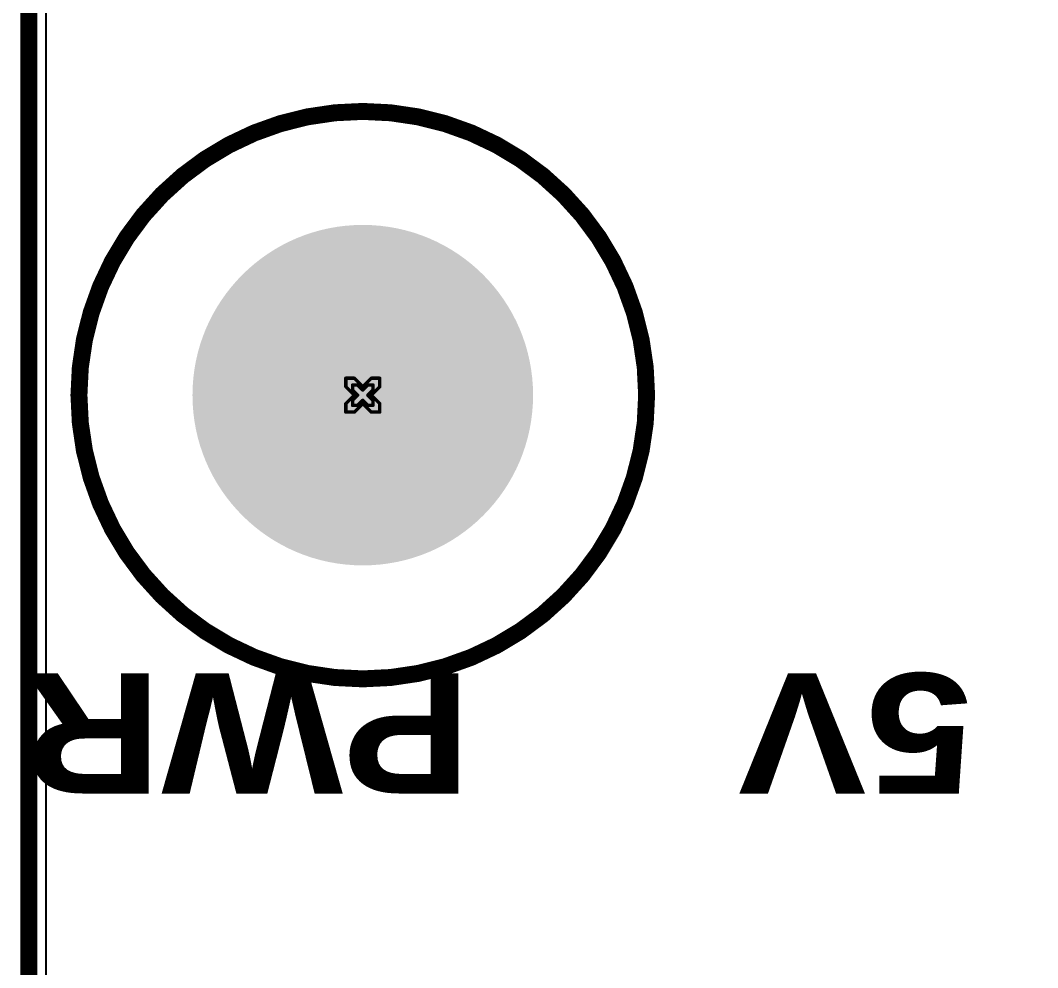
# Model space of a CAD drawing. Header units: inches. Extents: x 24 to 500, y 68 to 269.
# Drawn here: x 246.94 to 262.18, y 161.13 to 175.32 of the extents above; entities that cross this region are included whole.
import ezdxf

# ---------------------------------------------------------------- set-up
doc = ezdxf.new("R2010")
doc.units = ezdxf.units.IN
for name, color, linetype in [('Board Outline', 216, 'Continuous'), ('Bottom Layer', 5, 'Continuous'), ('Bottom Solder', 6, 'Continuous'), ('Drill Drawing', 1, 'Continuous'), ('Layer 1', 16, 'Continuous'), ('Layer 2', 76, 'Continuous'), ('Multi-Layer', 9, 'Continuous'), ('Pad Holes', 156, 'Continuous'), ('Top Layer', 1, 'Continuous'), ('Top Overlay', 2, 'Continuous'), ('Top Solder', 216, 'Continuous')]:
    doc.layers.add(name, color=color, linetype=linetype)
doc.styles.add('Arial Black_Bold', font='', dxfattribs={"height": 0.2})
doc.styles.get('Arial Black_Bold').set_extended_font_data('Arial Black', bold=True)

msp = doc.modelspace()

# ---------------------------------------------------------------- hatches: boundary and pattern name
at = {"layer": 'Bottom Solder'}
h = msp.add_hatch(color=6, dxfattribs=at)
edge = h.paths.add_edge_path()
edge.add_arc((252.07, 169.707), 0.102, 0, 360)
at = {"layer": 'Pad Holes'}
h = msp.add_hatch(color=7, dxfattribs=at)
edge = h.paths.add_edge_path()
edge.add_arc((252.07, 169.707), 2.55, 0, 360)
at = {"layer": 'Top Solder'}
h = msp.add_hatch(color=216, dxfattribs=at)
edge = h.paths.add_edge_path()
edge.add_arc((252.07, 169.707), 0.102, 0, 360)

# ---------------------------------------------------------------- linework, layer by layer
at = {"layer": 'Board Outline'}
msp.add_lwpolyline([(247.07, 72.207, 0.254, 0.254, 0), (247.07, 175.707, 0.254, 0.254, 0)], format="xyseb", dxfattribs=at)
at = {"layer": 'Bottom Layer'}
for p, q in [((247.329, 72.207), (247.329, 175.707)), ((251.239, 173.884), (250.701, 173.74)), ((251.791, 173.957), (251.239, 173.884)), ((252.348, 173.957), (251.791, 173.957)), ((252.901, 173.884), (252.348, 173.957)), ((253.439, 173.74), (252.901, 173.884)), ((250.701, 173.74), (250.186, 173.527)), ((253.953, 173.527), (253.439, 173.74)), ((250.186, 173.527), (249.703, 173.248)), ((254.436, 173.248), (253.953, 173.527)), ((249.703, 173.248), (249.261, 172.909)), ((254.878, 172.909), (254.436, 173.248)), ((249.261, 172.909), (248.867, 172.515)), ((255.272, 172.515), (254.878, 172.909)), ((248.867, 172.515), (248.528, 172.073)), ((255.611, 172.073), (255.272, 172.515)), ((248.528, 172.073), (248.25, 171.59)), ((255.889, 171.59), (255.611, 172.073)), ((248.25, 171.59), (248.037, 171.076)), ((256.103, 171.076), (255.889, 171.59)), ((248.037, 171.076), (247.892, 170.538)), ((256.247, 170.538), (256.103, 171.076)), ((247.892, 170.538), (247.82, 169.985)), ((256.32, 169.985), (256.247, 170.538)), ((247.82, 169.985), (247.82, 169.428)), ((256.32, 169.428), (256.32, 169.985)), ((247.82, 169.428), (247.892, 168.876)), ((256.247, 168.876), (256.32, 169.428)), ((247.892, 168.876), (248.037, 168.338)), ((256.103, 168.338), (256.247, 168.876)), ((248.037, 168.338), (248.25, 167.823)), ((255.889, 167.823), (256.103, 168.338)), ((248.25, 167.823), (248.528, 167.34)), ((255.611, 167.34), (255.889, 167.823)), ((248.528, 167.34), (248.867, 166.898)), ((255.272, 166.898), (255.611, 167.34)), ((248.867, 166.898), (249.261, 166.504)), ((254.878, 166.504), (255.272, 166.898)), ((249.261, 166.504), (249.703, 166.165)), ((254.436, 166.165), (254.878, 166.504)), ((249.703, 166.165), (250.186, 165.887)), ((253.953, 165.887), (254.436, 166.165)), ((250.186, 165.887), (250.701, 165.674)), ((253.439, 165.674), (253.953, 165.887)), ((250.701, 165.674), (251.239, 165.529)), ((252.901, 165.529), (253.439, 165.674)), ((251.239, 165.529), (251.791, 165.457)), ((251.791, 165.457), (252.348, 165.457)), ((252.348, 165.457), (252.901, 165.529))]:
    msp.add_line(p, q, dxfattribs=at)
at = {"layer": 'Drill Drawing'}
for points in [[(251.816, 169.834, 0.0508, 0.0508, 0), (251.816, 169.961, 0.0508, 0.0508, 0)], [(251.816, 169.961, 0.0508, 0.0508, 0), (251.943, 169.961, 0.0508, 0.0508, 0)], [(251.816, 169.834, 0.0508, 0.0508, 0), (251.943, 169.707, 0.0508, 0.0508, 0)], [(251.917, 169.783, 0.0508, 0.0508, 0), (251.917, 169.859, 0.0508, 0.0508, 0)], [(251.917, 169.859, 0.0508, 0.0508, 0), (251.993, 169.859, 0.0508, 0.0508, 0)], [(251.943, 169.961, 0.0508, 0.0508, 0), (252.07, 169.834, 0.0508, 0.0508, 0)], [(251.993, 169.859, 0.0508, 0.0508, 0), (252.07, 169.783, 0.0508, 0.0508, 0)], [(252.07, 169.834, 0.0508, 0.0508, 0), (252.197, 169.961, 0.0508, 0.0508, 0)], [(252.07, 169.783, 0.0508, 0.0508, 0), (252.146, 169.859, 0.0508, 0.0508, 0)], [(252.146, 169.859, 0.0508, 0.0508, 0), (252.222, 169.859, 0.0508, 0.0508, 0)], [(252.197, 169.961, 0.0508, 0.0508, 0), (252.324, 169.961, 0.0508, 0.0508, 0)], [(252.197, 169.707, 0.0508, 0.0508, 0), (252.324, 169.834, 0.0508, 0.0508, 0)], [(252.222, 169.783, 0.0508, 0.0508, 0), (252.222, 169.859, 0.0508, 0.0508, 0)], [(252.324, 169.834, 0.0508, 0.0508, 0), (252.324, 169.961, 0.0508, 0.0508, 0)], [(251.816, 169.58, 0.0508, 0.0508, 0), (251.943, 169.707, 0.0508, 0.0508, 0)], [(251.917, 169.783, 0.0508, 0.0508, 0), (251.993, 169.707, 0.0508, 0.0508, 0)], [(251.917, 169.63, 0.0508, 0.0508, 0), (251.993, 169.707, 0.0508, 0.0508, 0)], [(252.146, 169.707, 0.0508, 0.0508, 0), (252.222, 169.783, 0.0508, 0.0508, 0)], [(252.146, 169.707, 0.0508, 0.0508, 0), (252.222, 169.63, 0.0508, 0.0508, 0)], [(252.197, 169.707, 0.0508, 0.0508, 0), (252.324, 169.58, 0.0508, 0.0508, 0)], [(251.816, 169.453, 0.0508, 0.0508, 0), (251.816, 169.58, 0.0508, 0.0508, 0)], [(251.917, 169.554, 0.0508, 0.0508, 0), (251.917, 169.63, 0.0508, 0.0508, 0)], [(251.917, 169.554, 0.0508, 0.0508, 0), (251.993, 169.554, 0.0508, 0.0508, 0)], [(251.943, 169.453, 0.0508, 0.0508, 0), (252.07, 169.58, 0.0508, 0.0508, 0)], [(251.993, 169.554, 0.0508, 0.0508, 0), (252.07, 169.63, 0.0508, 0.0508, 0)], [(252.07, 169.63, 0.0508, 0.0508, 0), (252.146, 169.554, 0.0508, 0.0508, 0)], [(252.07, 169.58, 0.0508, 0.0508, 0), (252.197, 169.453, 0.0508, 0.0508, 0)], [(252.146, 169.554, 0.0508, 0.0508, 0), (252.222, 169.554, 0.0508, 0.0508, 0)], [(252.222, 169.554, 0.0508, 0.0508, 0), (252.222, 169.63, 0.0508, 0.0508, 0)], [(252.324, 169.453, 0.0508, 0.0508, 0), (252.324, 169.58, 0.0508, 0.0508, 0)], [(251.816, 169.453, 0.0508, 0.0508, 0), (251.943, 169.453, 0.0508, 0.0508, 0)], [(252.197, 169.453, 0.0508, 0.0508, 0), (252.324, 169.453, 0.0508, 0.0508, 0)]]:
    msp.add_lwpolyline(points, format="xyseb", dxfattribs=at)
for points in [[(251.803, 169.961, 0.0254, 0.0254, 1), (251.828, 169.961, 0.0254, 0.0254, 1)], [(251.803, 169.961, 0.0254, 0.0254, 1), (251.828, 169.961, 0.0254, 0.0254, 1)], [(251.803, 169.834, 0.0254, 0.0254, 1), (251.828, 169.834, 0.0254, 0.0254, 1)], [(251.803, 169.834, 0.0254, 0.0254, 1), (251.828, 169.834, 0.0254, 0.0254, 1)], [(251.905, 169.859, 0.0254, 0.0254, 1), (251.93, 169.859, 0.0254, 0.0254, 1)], [(251.905, 169.859, 0.0254, 0.0254, 1), (251.93, 169.859, 0.0254, 0.0254, 1)], [(251.93, 169.961, 0.0254, 0.0254, 1), (251.955, 169.961, 0.0254, 0.0254, 1)], [(251.93, 169.961, 0.0254, 0.0254, 1), (251.955, 169.961, 0.0254, 0.0254, 1)], [(251.981, 169.859, 0.0254, 0.0254, 1), (252.006, 169.859, 0.0254, 0.0254, 1)], [(251.981, 169.859, 0.0254, 0.0254, 1), (252.006, 169.859, 0.0254, 0.0254, 1)], [(252.057, 169.834, 0.0254, 0.0254, 1), (252.082, 169.834, 0.0254, 0.0254, 1)], [(252.057, 169.834, 0.0254, 0.0254, 1), (252.082, 169.834, 0.0254, 0.0254, 1)], [(252.133, 169.859, 0.0254, 0.0254, 1), (252.159, 169.859, 0.0254, 0.0254, 1)], [(252.133, 169.859, 0.0254, 0.0254, 1), (252.159, 169.859, 0.0254, 0.0254, 1)], [(252.184, 169.961, 0.0254, 0.0254, 1), (252.209, 169.961, 0.0254, 0.0254, 1)], [(252.184, 169.961, 0.0254, 0.0254, 1), (252.209, 169.961, 0.0254, 0.0254, 1)], [(252.209, 169.859, 0.0254, 0.0254, 1), (252.235, 169.859, 0.0254, 0.0254, 1)], [(252.209, 169.859, 0.0254, 0.0254, 1), (252.235, 169.859, 0.0254, 0.0254, 1)], [(252.311, 169.961, 0.0254, 0.0254, 1), (252.336, 169.961, 0.0254, 0.0254, 1)], [(252.311, 169.961, 0.0254, 0.0254, 1), (252.336, 169.961, 0.0254, 0.0254, 1)], [(252.311, 169.834, 0.0254, 0.0254, 1), (252.336, 169.834, 0.0254, 0.0254, 1)], [(252.311, 169.834, 0.0254, 0.0254, 1), (252.336, 169.834, 0.0254, 0.0254, 1)], [(251.905, 169.783, 0.0254, 0.0254, 1), (251.93, 169.783, 0.0254, 0.0254, 1)], [(251.905, 169.783, 0.0254, 0.0254, 1), (251.93, 169.783, 0.0254, 0.0254, 1)], [(251.93, 169.707, 0.0254, 0.0254, 1), (251.955, 169.707, 0.0254, 0.0254, 1)], [(251.93, 169.707, 0.0254, 0.0254, 1), (251.955, 169.707, 0.0254, 0.0254, 1)], [(251.981, 169.707, 0.0254, 0.0254, 1), (252.006, 169.707, 0.0254, 0.0254, 1)], [(251.981, 169.707, 0.0254, 0.0254, 1), (252.006, 169.707, 0.0254, 0.0254, 1)], [(252.057, 169.783, 0.0254, 0.0254, 1), (252.082, 169.783, 0.0254, 0.0254, 1)], [(252.057, 169.783, 0.0254, 0.0254, 1), (252.082, 169.783, 0.0254, 0.0254, 1)], [(252.133, 169.707, 0.0254, 0.0254, 1), (252.159, 169.707, 0.0254, 0.0254, 1)], [(252.133, 169.707, 0.0254, 0.0254, 1), (252.159, 169.707, 0.0254, 0.0254, 1)], [(252.184, 169.707, 0.0254, 0.0254, 1), (252.209, 169.707, 0.0254, 0.0254, 1)], [(252.184, 169.707, 0.0254, 0.0254, 1), (252.209, 169.707, 0.0254, 0.0254, 1)], [(252.209, 169.783, 0.0254, 0.0254, 1), (252.235, 169.783, 0.0254, 0.0254, 1)], [(252.209, 169.783, 0.0254, 0.0254, 1), (252.235, 169.783, 0.0254, 0.0254, 1)], [(251.803, 169.58, 0.0254, 0.0254, 1), (251.828, 169.58, 0.0254, 0.0254, 1)], [(251.803, 169.58, 0.0254, 0.0254, 1), (251.828, 169.58, 0.0254, 0.0254, 1)], [(251.905, 169.63, 0.0254, 0.0254, 1), (251.93, 169.63, 0.0254, 0.0254, 1)], [(251.905, 169.63, 0.0254, 0.0254, 1), (251.93, 169.63, 0.0254, 0.0254, 1)], [(251.905, 169.554, 0.0254, 0.0254, 1), (251.93, 169.554, 0.0254, 0.0254, 1)], [(251.905, 169.554, 0.0254, 0.0254, 1), (251.93, 169.554, 0.0254, 0.0254, 1)], [(251.981, 169.554, 0.0254, 0.0254, 1), (252.006, 169.554, 0.0254, 0.0254, 1)], [(251.981, 169.554, 0.0254, 0.0254, 1), (252.006, 169.554, 0.0254, 0.0254, 1)], [(252.057, 169.63, 0.0254, 0.0254, 1), (252.082, 169.63, 0.0254, 0.0254, 1)], [(252.057, 169.63, 0.0254, 0.0254, 1), (252.082, 169.63, 0.0254, 0.0254, 1)], [(252.057, 169.58, 0.0254, 0.0254, 1), (252.082, 169.58, 0.0254, 0.0254, 1)], [(252.057, 169.58, 0.0254, 0.0254, 1), (252.082, 169.58, 0.0254, 0.0254, 1)], [(252.133, 169.554, 0.0254, 0.0254, 1), (252.159, 169.554, 0.0254, 0.0254, 1)], [(252.133, 169.554, 0.0254, 0.0254, 1), (252.159, 169.554, 0.0254, 0.0254, 1)], [(252.209, 169.63, 0.0254, 0.0254, 1), (252.235, 169.63, 0.0254, 0.0254, 1)], [(252.209, 169.63, 0.0254, 0.0254, 1), (252.235, 169.63, 0.0254, 0.0254, 1)], [(252.209, 169.554, 0.0254, 0.0254, 1), (252.235, 169.554, 0.0254, 0.0254, 1)], [(252.209, 169.554, 0.0254, 0.0254, 1), (252.235, 169.554, 0.0254, 0.0254, 1)], [(252.311, 169.58, 0.0254, 0.0254, 1), (252.336, 169.58, 0.0254, 0.0254, 1)], [(252.311, 169.58, 0.0254, 0.0254, 1), (252.336, 169.58, 0.0254, 0.0254, 1)], [(251.803, 169.453, 0.0254, 0.0254, 1), (251.828, 169.453, 0.0254, 0.0254, 1)], [(251.803, 169.453, 0.0254, 0.0254, 1), (251.828, 169.453, 0.0254, 0.0254, 1)], [(251.93, 169.453, 0.0254, 0.0254, 1), (251.955, 169.453, 0.0254, 0.0254, 1)], [(251.93, 169.453, 0.0254, 0.0254, 1), (251.955, 169.453, 0.0254, 0.0254, 1)], [(252.184, 169.453, 0.0254, 0.0254, 1), (252.209, 169.453, 0.0254, 0.0254, 1)], [(252.184, 169.453, 0.0254, 0.0254, 1), (252.209, 169.453, 0.0254, 0.0254, 1)], [(252.311, 169.453, 0.0254, 0.0254, 1), (252.336, 169.453, 0.0254, 0.0254, 1)], [(252.311, 169.453, 0.0254, 0.0254, 1), (252.336, 169.453, 0.0254, 0.0254, 1)]]:
    msp.add_lwpolyline(points, format="xyseb", close=True, dxfattribs=at)
at = {"layer": 'Layer 1'}
for p, q in [((247.329, 72.207), (247.329, 175.707)), ((251.239, 173.884), (250.701, 173.74)), ((251.791, 173.957), (251.239, 173.884)), ((252.348, 173.957), (251.791, 173.957)), ((252.901, 173.884), (252.348, 173.957)), ((253.439, 173.74), (252.901, 173.884)), ((250.701, 173.74), (250.186, 173.527)), ((253.953, 173.527), (253.439, 173.74)), ((250.186, 173.527), (249.703, 173.248)), ((254.436, 173.248), (253.953, 173.527)), ((249.703, 173.248), (249.261, 172.909)), ((254.878, 172.909), (254.436, 173.248)), ((249.261, 172.909), (248.867, 172.515)), ((255.272, 172.515), (254.878, 172.909)), ((248.867, 172.515), (248.528, 172.073)), ((255.611, 172.073), (255.272, 172.515)), ((248.528, 172.073), (248.25, 171.59)), ((255.889, 171.59), (255.611, 172.073)), ((248.25, 171.59), (248.037, 171.076)), ((256.103, 171.076), (255.889, 171.59)), ((248.037, 171.076), (247.892, 170.538)), ((256.247, 170.538), (256.103, 171.076)), ((247.892, 170.538), (247.82, 169.985)), ((256.32, 169.985), (256.247, 170.538)), ((247.82, 169.985), (247.82, 169.428)), ((256.32, 169.428), (256.32, 169.985)), ((247.82, 169.428), (247.892, 168.876)), ((256.247, 168.876), (256.32, 169.428)), ((247.892, 168.876), (248.037, 168.338)), ((256.103, 168.338), (256.247, 168.876)), ((248.037, 168.338), (248.25, 167.823)), ((255.889, 167.823), (256.103, 168.338)), ((248.25, 167.823), (248.528, 167.34)), ((255.611, 167.34), (255.889, 167.823)), ((248.528, 167.34), (248.867, 166.898)), ((255.272, 166.898), (255.611, 167.34)), ((248.867, 166.898), (249.261, 166.504)), ((254.878, 166.504), (255.272, 166.898)), ((249.261, 166.504), (249.703, 166.165)), ((254.436, 166.165), (254.878, 166.504)), ((249.703, 166.165), (250.186, 165.887)), ((253.953, 165.887), (254.436, 166.165)), ((250.186, 165.887), (250.701, 165.674)), ((253.439, 165.674), (253.953, 165.887)), ((250.701, 165.674), (251.239, 165.529)), ((252.901, 165.529), (253.439, 165.674)), ((251.239, 165.529), (251.791, 165.457)), ((251.791, 165.457), (252.348, 165.457)), ((252.348, 165.457), (252.901, 165.529))]:
    msp.add_line(p, q, dxfattribs=at)
at = {"layer": 'Layer 2'}
for p, q in [((247.329, 102.87), (247.329, 175.707)), ((251.239, 173.884), (250.701, 173.74)), ((251.791, 173.957), (251.239, 173.884)), ((252.348, 173.957), (251.791, 173.957)), ((252.901, 173.884), (252.348, 173.957)), ((253.439, 173.74), (252.901, 173.884)), ((250.701, 173.74), (250.186, 173.527)), ((253.953, 173.527), (253.439, 173.74)), ((250.186, 173.527), (249.703, 173.248)), ((254.436, 173.248), (253.953, 173.527)), ((249.703, 173.248), (249.261, 172.909)), ((254.878, 172.909), (254.436, 173.248)), ((249.261, 172.909), (248.867, 172.515)), ((255.272, 172.515), (254.878, 172.909)), ((248.867, 172.515), (248.528, 172.073)), ((255.611, 172.073), (255.272, 172.515)), ((248.528, 172.073), (248.25, 171.59)), ((255.889, 171.59), (255.611, 172.073)), ((248.25, 171.59), (248.037, 171.076)), ((256.103, 171.076), (255.889, 171.59)), ((248.037, 171.076), (247.892, 170.538)), ((256.247, 170.538), (256.103, 171.076)), ((247.892, 170.538), (247.82, 169.985)), ((256.32, 169.985), (256.247, 170.538)), ((247.82, 169.985), (247.82, 169.428)), ((256.32, 169.428), (256.32, 169.985)), ((247.82, 169.428), (247.892, 168.876)), ((256.247, 168.876), (256.32, 169.428)), ((247.892, 168.876), (248.037, 168.338)), ((256.103, 168.338), (256.247, 168.876)), ((248.037, 168.338), (248.25, 167.823)), ((255.889, 167.823), (256.103, 168.338)), ((248.25, 167.823), (248.528, 167.34)), ((255.611, 167.34), (255.889, 167.823)), ((248.528, 167.34), (248.867, 166.898)), ((255.272, 166.898), (255.611, 167.34)), ((248.867, 166.898), (249.261, 166.504)), ((254.878, 166.504), (255.272, 166.898)), ((249.261, 166.504), (249.703, 166.165)), ((254.436, 166.165), (254.878, 166.504)), ((249.703, 166.165), (250.186, 165.887)), ((253.953, 165.887), (254.436, 166.165)), ((250.186, 165.887), (250.701, 165.674)), ((253.439, 165.674), (253.953, 165.887)), ((250.701, 165.674), (251.239, 165.529)), ((252.901, 165.529), (253.439, 165.674)), ((251.239, 165.529), (251.791, 165.457)), ((251.791, 165.457), (252.348, 165.457)), ((252.348, 165.457), (252.901, 165.529))]:
    msp.add_line(p, q, dxfattribs=at)
at = {"layer": 'Multi-Layer'}
for p, q in [((250.701, 173.74), (251.239, 173.884)), ((251.239, 173.884), (251.791, 173.957)), ((251.791, 173.957), (252.07, 173.957)), ((252.07, 173.957), (252.348, 173.957)), ((252.348, 173.957), (252.901, 173.884)), ((252.901, 173.884), (253.439, 173.74)), ((250.186, 173.527), (250.701, 173.74)), ((253.439, 173.74), (253.953, 173.527)), ((249.703, 173.248), (250.186, 173.527)), ((253.953, 173.527), (254.436, 173.248)), ((249.261, 172.909), (249.703, 173.248)), ((254.436, 173.248), (254.878, 172.909)), ((248.867, 172.515), (249.261, 172.909)), ((254.878, 172.909), (255.272, 172.515)), ((248.528, 172.073), (248.867, 172.515)), ((255.272, 172.515), (255.611, 172.073)), ((248.25, 171.59), (248.528, 172.073)), ((255.611, 172.073), (255.889, 171.59)), ((248.037, 171.076), (248.25, 171.59)), ((255.889, 171.59), (256.103, 171.076)), ((247.892, 170.538), (248.037, 171.076)), ((256.103, 171.076), (256.247, 170.538)), ((247.82, 169.985), (247.892, 170.538)), ((256.247, 170.538), (256.32, 169.985)), ((247.82, 169.707), (247.82, 169.985)), ((256.32, 169.985), (256.32, 169.707)), ((247.82, 169.428), (247.82, 169.707)), ((256.32, 169.707), (256.32, 169.428)), ((247.892, 168.876), (247.82, 169.428)), ((256.32, 169.428), (256.247, 168.876)), ((248.037, 168.338), (247.892, 168.876)), ((256.247, 168.876), (256.103, 168.338)), ((248.25, 167.823), (248.037, 168.338)), ((256.103, 168.338), (255.889, 167.823)), ((248.528, 167.34), (248.25, 167.823)), ((255.889, 167.823), (255.611, 167.34)), ((248.867, 166.898), (248.528, 167.34)), ((255.611, 167.34), (255.272, 166.898)), ((249.261, 166.504), (248.867, 166.898)), ((255.272, 166.898), (254.878, 166.504)), ((249.703, 166.165), (249.261, 166.504)), ((254.878, 166.504), (254.436, 166.165)), ((250.186, 165.887), (249.703, 166.165)), ((254.436, 166.165), (253.953, 165.887)), ((250.701, 165.674), (250.186, 165.887)), ((253.953, 165.887), (253.439, 165.674)), ((251.239, 165.529), (250.701, 165.674)), ((253.439, 165.674), (252.901, 165.529)), ((251.791, 165.457), (251.239, 165.529)), ((252.07, 165.457), (251.791, 165.457)), ((252.07, 165.457), (252.07, 165.457)), ((252.348, 165.457), (252.07, 165.457)), ((252.901, 165.529), (252.348, 165.457))]:
    msp.add_line(p, q, dxfattribs=at)
at = {"layer": 'Top Layer'}
for p, q in [((247.329, 72.207), (247.329, 175.707)), ((251.239, 173.884), (250.701, 173.74)), ((251.791, 173.957), (251.239, 173.884)), ((252.348, 173.957), (251.791, 173.957)), ((252.901, 173.884), (252.348, 173.957)), ((253.439, 173.74), (252.901, 173.884)), ((250.701, 173.74), (250.186, 173.527)), ((253.953, 173.527), (253.439, 173.74)), ((250.186, 173.527), (249.703, 173.248)), ((254.436, 173.248), (253.953, 173.527)), ((249.703, 173.248), (249.261, 172.909)), ((254.878, 172.909), (254.436, 173.248)), ((249.261, 172.909), (248.867, 172.515)), ((255.272, 172.515), (254.878, 172.909)), ((248.867, 172.515), (248.528, 172.073)), ((255.611, 172.073), (255.272, 172.515)), ((248.528, 172.073), (248.25, 171.59)), ((255.889, 171.59), (255.611, 172.073)), ((248.25, 171.59), (248.037, 171.076)), ((256.103, 171.076), (255.889, 171.59)), ((248.037, 171.076), (247.892, 170.538)), ((256.247, 170.538), (256.103, 171.076)), ((247.892, 170.538), (247.82, 169.985)), ((256.32, 169.985), (256.247, 170.538)), ((247.82, 169.985), (247.82, 169.428)), ((256.32, 169.428), (256.32, 169.985)), ((247.82, 169.428), (247.892, 168.876)), ((256.247, 168.876), (256.32, 169.428)), ((247.892, 168.876), (248.037, 168.338)), ((256.103, 168.338), (256.247, 168.876)), ((248.037, 168.338), (248.25, 167.823)), ((255.889, 167.823), (256.103, 168.338)), ((248.25, 167.823), (248.528, 167.34)), ((255.611, 167.34), (255.889, 167.823)), ((248.528, 167.34), (248.867, 166.898)), ((255.272, 166.898), (255.611, 167.34)), ((248.867, 166.898), (249.261, 166.504)), ((254.878, 166.504), (255.272, 166.898)), ((249.261, 166.504), (249.703, 166.165)), ((254.436, 166.165), (254.878, 166.504)), ((249.703, 166.165), (250.186, 165.887)), ((253.953, 165.887), (254.436, 166.165)), ((250.186, 165.887), (250.701, 165.674)), ((253.439, 165.674), (253.953, 165.887)), ((250.701, 165.674), (251.239, 165.529)), ((252.901, 165.529), (253.439, 165.674)), ((251.239, 165.529), (251.791, 165.457)), ((251.791, 165.457), (252.348, 165.457)), ((252.348, 165.457), (252.901, 165.529))]:
    msp.add_line(p, q, dxfattribs=at)
at = {"layer": 'Top Overlay'}
for points in [[(256.32, 169.707, 0.254, 0.254, 1), (247.82, 169.707, 0.254, 0.254, 1)], [(247.756, 169.707, 0.127, 0.127, 1), (247.883, 169.707, 0.127, 0.127, 1)], [(256.256, 169.707, 0.127, 0.127, 1), (256.383, 169.707, 0.127, 0.127, 1)]]:
    msp.add_lwpolyline(points, format="xyseb", close=True, dxfattribs=at)

# ---------------------------------------------------------------- texts
at = {"layer": 'Top Overlay', "style": 'Arial Black_Bold'}
msp.add_text('GND     PSW      5V     PWR', height=1.8, rotation=180, dxfattribs=at).set_placement((282.956, 165.54))

doc.saveas('drawing.dxf')
